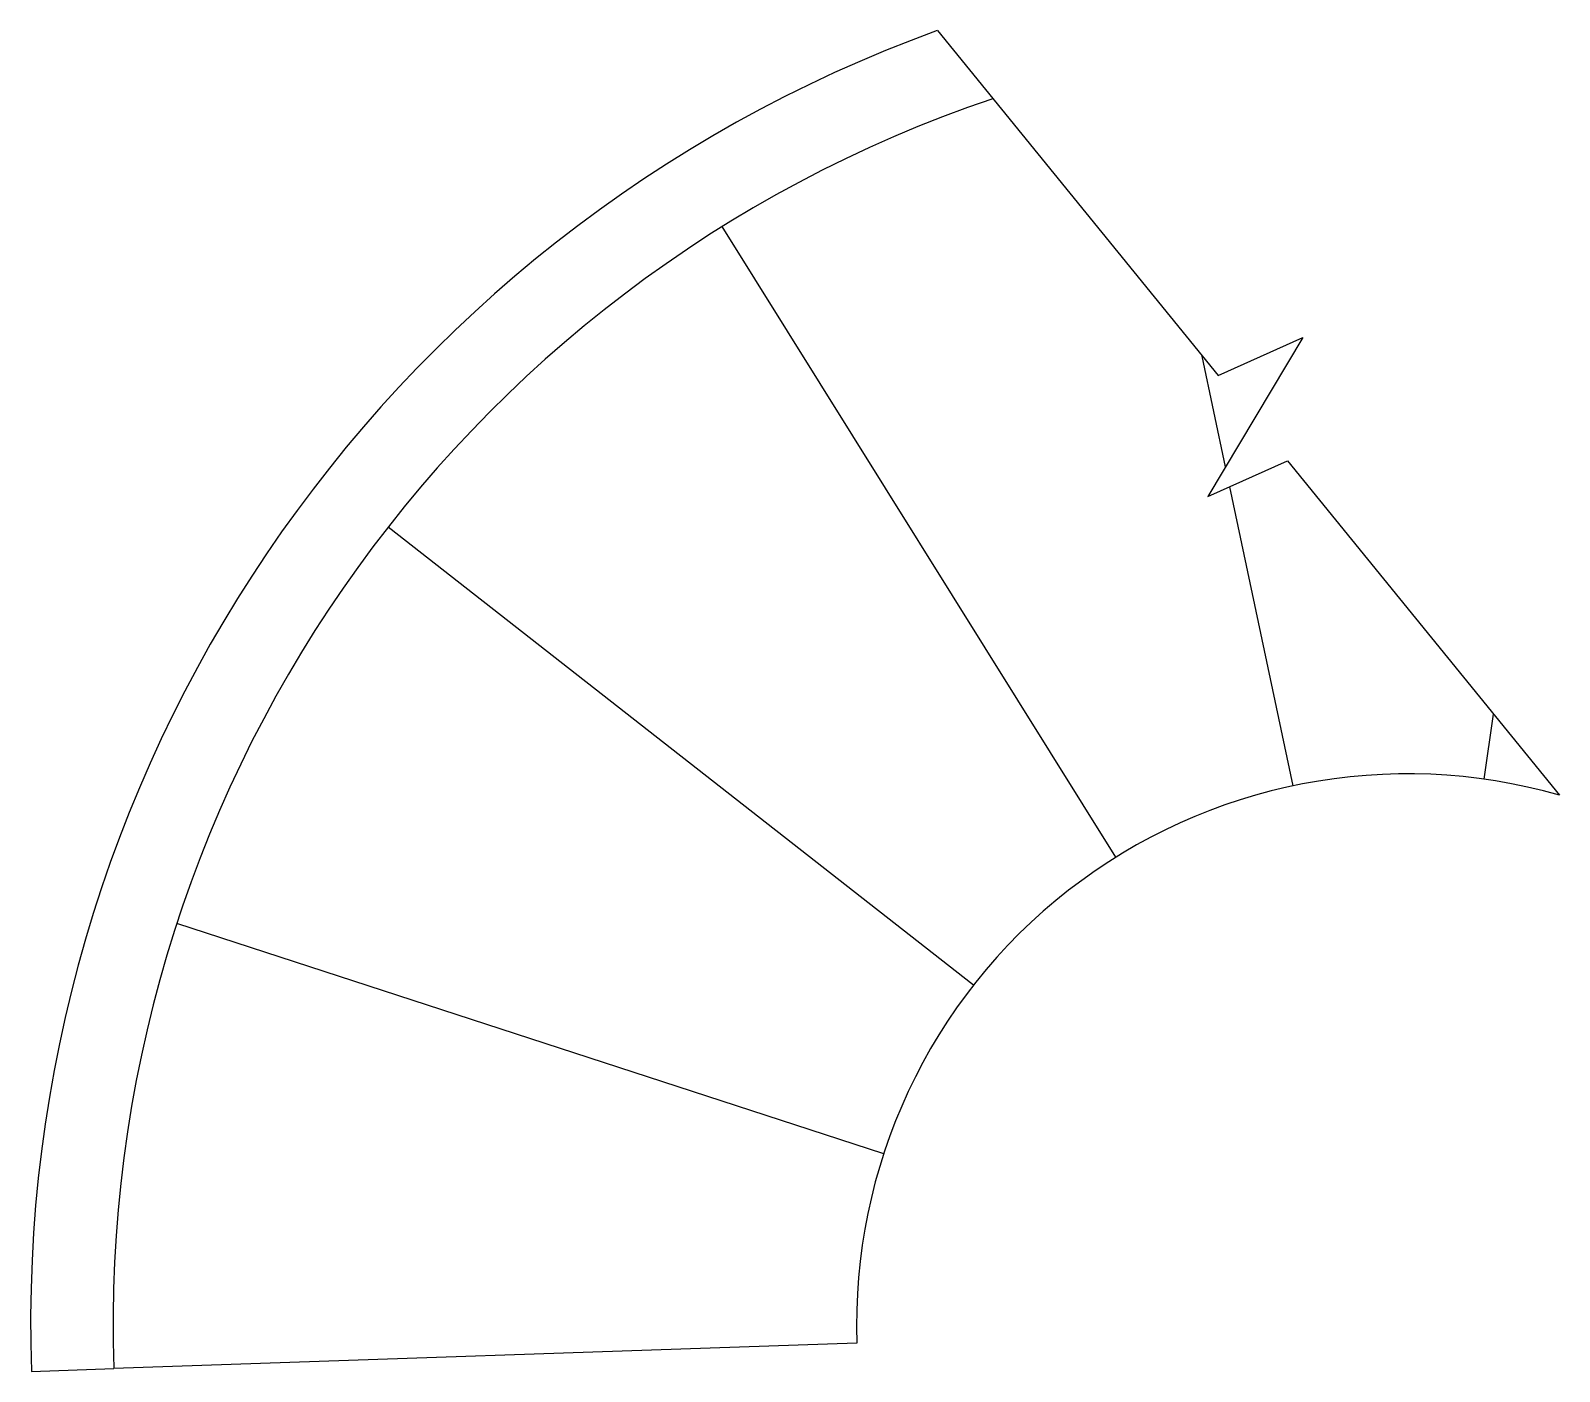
# Model space of a CAD drawing. Header units: millimetres. Extents: x -1 to 2220, y 0 to 1948.
import ezdxf

# ---------------------------------------------------------------- set-up
doc = ezdxf.new("R2010")
doc.units = ezdxf.units.MM
doc.layers.add('STAIR_楼梯', color=2, linetype='Continuous')

msp = doc.modelspace()

# ---------------------------------------------------------------- linework, layer by layer
at = {"layer": 'STAIR_楼梯'}
for p, q in [((1316.2, 1948.2), (1723.9, 1446.9)), ((1575.4, 747.1), (1003.7, 1663.4)), ((1847.1, 1502.1), (1709.1, 1271.2)), ((1723.9, 1446.9), (1847.1, 1502.1)), ((1734.9, 1314.4), (1700.8, 1475.3)), ((1709.1, 1271.2), (1824.7, 1323)), ((1824.7, 1323), (2219.9, 837.2)), ((1833.1, 851), (1741, 1285.5)), ((1368.8, 561.3), (518.2, 1226.9)), ((2110.7, 860.5), (2124.1, 955)), ((1238.2, 316.1), (211.3, 650.6)), ((1199.3, 41), (119.9, 4.1)), ((0, 0), (119.9, 4.1))]:
    msp.add_line(p, q, dxfattribs=at)
for radius, start in [(2000, 109.9583), (1880, 108.682), (800, 73.9583)]:
    msp.add_arc((1998.8, 68.3), radius, start, 181.9583, dxfattribs=at)

doc.saveas('drawing.dxf')
